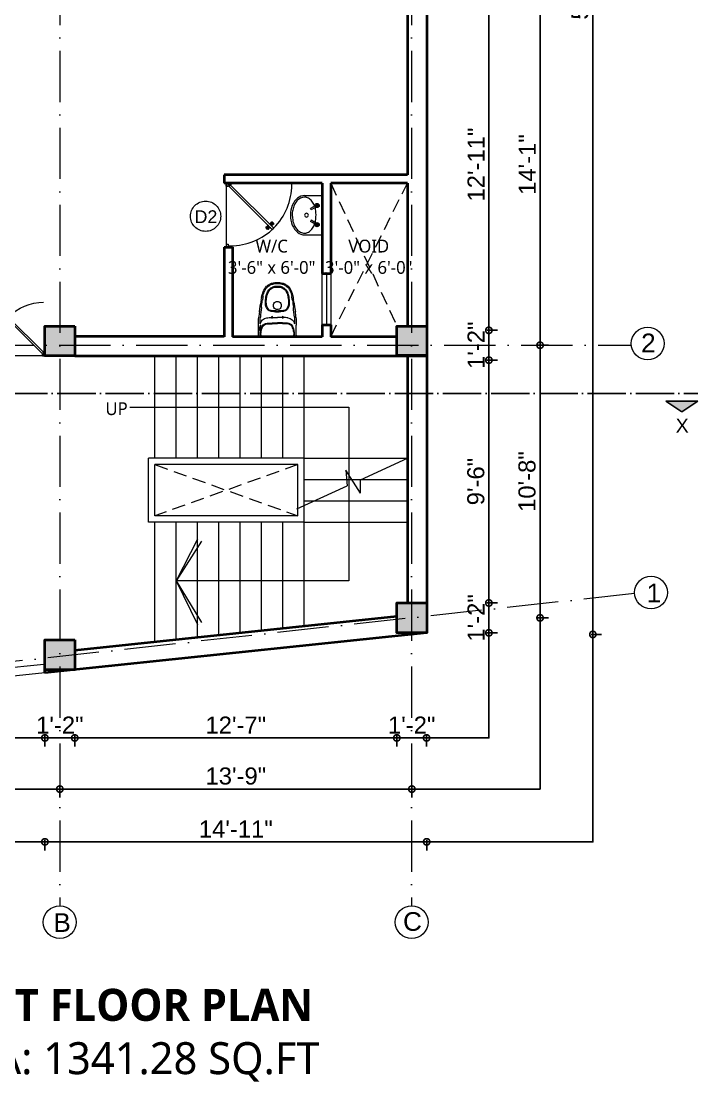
# Model space of a CAD drawing. Header units: inches. Extents: x -71 to 2682309, y -3332 to 801571.
# Drawn here: x 2656495.2 to 2656812.4, y 800504.6 to 801002 of the extents above; entities that cross this region are included whole.
import ezdxf

# ---------------------------------------------------------------- set-up
doc = ezdxf.new("R2010")
doc.units = ezdxf.units.IN
doc.header["$MEASUREMENT"] = 0
doc.header["$PDMODE"] = 99
for name, pattern in [('ACAD_ISO02W100', [15, 12, -3]), ('ACAD_ISO04W100', [30, 24, -3, 0, -3]), ('ACAD_ISO10W100', [18, 12, -3, 0, -3]), ('HIDDEN2', [0.1875, 0.125, -0.0625]), ('SOLID', [0])]:
    doc.linetypes.add(name, pattern=pattern)
for name, color, linetype in [('Column & Beam', 7, 'Continuous'), ('HACTH', 7, 'Continuous'), ('lettring', 7, 'Continuous'), ('text EA', 7, 'Continuous')]:
    doc.layers.add(name, color=color, linetype=linetype)
for name, color, linetype, lineweight in [('CONC. OUTLINE RA', 150, 'Continuous', 40), ('ele 4', 114, 'Continuous', 9), ('elev 2', 20, 'Continuous', 25), ('FIXTURES', 23, 'Continuous', 9), ('HATCH RA', 8, 'Continuous', 9), ('Overhang EA', 164, 'HIDDEN2', 5), ('PUERTAS', 7, 'Continuous', 13), ('stair EA', 132, 'Continuous', 5), ('STAIR PLAN AND ELEV RA', 124, 'Continuous', 20), ('Text', 7, 'Continuous', 20), ('TEXT RA', 254, 'Continuous', 20), ('TEXTURE EA', 8, 'ACAD_ISO10W100', 9), ('wall EA', 24, 'Continuous', 40), ('WALL RA', 42, 'Continuous', 50), ('Win EA', 114, 'Continuous', 5)]:
    doc.layers.add(name, color=color, linetype=linetype, lineweight=lineweight)
doc.styles.add('EAPL', font='arial.ttf', dxfattribs={"height": 8})
doc.styles.get("Standard").update_dxf_attribs({"font": 'arial.ttf'})
doc.dimstyles.new('EA Copy of 1-8', dxfattribs={"dimtxt": 8, "dimasz": 6, "dimexe": 4, "dimexo": 6, "dimgap": 2, "dimtad": 1, "dimdec": 0, "dimzin": 0, "dimdsep": 46, "dimlunit": 3, "dimtxsty": 'EAPL', "dimblk": 'DOTSMALL', "dimcen": -0.09, "dimdle": 6, "dimclrd": 256, "dimclre": 256, "dimclrt": 256, "dimadec": 0, "dimazin": 0, "dimtfac": 8, "dimtdec": 0, "dimtix": 1, "dimtmove": 0, "dimatfit": 3, "dimldrblk": 'OPEN30', "dimfxl": 1, "dimfxlon": 1, "dimtolj": 1, "dimtzin": 0, "dimlwd": -1, "dimlwe": -1, "dimarcsym": 0})

# ---------------------------------------------------------------- blocks, each defined once
blk = doc.blocks.new('COLUMN')
at = {"layer": 'HACTH', "lineweight": 30, "transparency": 33554541}
h = blk.add_hatch(color=256, dxfattribs=at)
h.dxf.hatch_style = 1
h.paths.add_polyline_path([(2659104.19, 784576.38), (2659090.19, 784576.38), (2659090.19, 784562.38), (2659104.19, 784562.38)])
at = {"layer": 'CONC. OUTLINE RA'}
blk.add_lwpolyline([(2659090.19, 784576.38), (2659104.19, 784576.38), (2659104.19, 784562.38), (2659090.19, 784562.38)], close=True, dxfattribs=at)
blk = doc.blocks.new('3ft')
at = {"layer": 'PUERTAS', "color": 6}
for p, q in [((1.01, 2.52), (25.23, 26.74)), ((26.05, 25.92), (1.77, 1.64)), ((26.05, 25.92), (25.23, 26.74)), ((0, 2.4), (0, 0)), ((0.72, 2.4), (0, 2.4)), ((1.6, 0), (0, 0)), ((0.72, 1.52), (0.72, 2.44)), ((0.8, 1.52), (0.72, 1.52)), ((0.8, 1.52), (0.8, 2.41)), ((0.8, 1.2), (0.8, 1.52)), ((1.6, 1.2), (0.8, 1.2)), ((1.57, 1.84), (0.94, 2.47)), ((1.63, 1.89), (0.97, 2.55)), ((1.63, 1.89), (1.57, 1.84)), ((1.77, 1.64), (1.57, 1.84)), ((1.6, 0), (1.6, 1.2)), ((34.4, 0), (34.4, 1.2)), ((34.4, 1.2), (35.2, 1.2)), ((34.4, 0), (36, 0)), ((35.2, 1.2), (35.2, 2.4)), ((35.2, 2.4), (36, 2.4)), ((36, 0), (36, 2.4))]:
    blk.add_line(p, q, dxfattribs=at)
at = {"layer": 'PUERTAS', "color": 8}
for p, q in [((22.57, 24.94), (21.65, 25.68)), ((22.63, 24.99), (21.69, 25.75)), ((22.74, 25.1), (21.84, 25.9)), ((22.13, 26.28), (21.98, 26.13)), ((22.88, 25.24), (22.01, 26.06)), ((22.13, 26.28), (22.27, 26.42)), ((22.29, 26.41), (22.27, 26.42)), ((23.16, 25.52), (22.34, 26.39)), ((23.3, 25.66), (22.5, 26.56)), ((23.41, 25.77), (22.65, 26.71)), ((22.69, 24.32), (23.02, 24.83)), ((23.46, 25.83), (22.72, 26.75)), ((22.95, 24.96), (22.84, 25.07)), ((22.98, 24.99), (22.86, 25.1)), ((23.03, 25.04), (22.91, 25.15)), ((22.91, 24.53), (23.1, 24.91)), ((23.11, 25.12), (22.99, 25.23)), ((23.13, 24.76), (23.18, 24.99)), ((23.28, 25.3), (23.17, 25.41)), ((23.36, 25.37), (23.25, 25.49)), ((23.31, 24.94), (23.28, 25.08)), ((23.41, 25.43), (23.3, 25.54)), ((23.46, 25.09), (23.32, 25.13)), ((23.44, 25.45), (23.33, 25.56)), ((23.64, 25.27), (23.41, 25.22)), ((23.87, 25.49), (23.49, 25.3)), ((24.08, 25.71), (23.57, 25.38)), ((24.25, 24), (24.39, 23.97)), ((24.4, 24.15), (24.43, 24.01)), ((24.58, 24.33), (24.52, 24.1)), ((24.6, 23.97), (24.72, 23.86)), ((24.8, 24.56), (24.61, 24.18)), ((25.02, 24.77), (24.68, 24.26)), ((24.68, 24.05), (24.79, 23.94)), ((24.73, 24.1), (24.85, 23.99)), ((24.76, 24.13), (24.87, 24.02)), ((24.97, 23.99), (25.87, 23.2)), ((25.08, 24.1), (26.02, 23.34)), ((25.14, 24.15), (26.06, 23.41)), ((23.63, 23.38), (24.14, 23.72)), ((23.84, 23.6), (24.22, 23.79)), ((24.07, 23.82), (24.3, 23.88)), ((24.25, 23.26), (24.99, 22.34)), ((24.27, 23.64), (24.38, 23.53)), ((24.3, 23.67), (24.41, 23.56)), ((24.3, 23.32), (25.06, 22.38)), ((24.35, 23.72), (24.46, 23.61)), ((24.41, 23.43), (25.2, 22.53)), ((24.43, 23.8), (24.54, 23.69)), ((24.55, 23.57), (25.37, 22.7)), ((24.83, 23.85), (25.7, 23.03)), ((25.58, 22.82), (25.43, 22.67)), ((25.58, 22.82), (25.73, 22.97)), ((25.72, 22.98), (25.73, 22.97)), ((0, 0), (36, 0))]:
    blk.add_line(p, q, dxfattribs=at)
at = {"layer": 'PUERTAS', "color": 1}
for p, q in [((21.67, 25.73), (22.17, 26.23)), ((22.49, 24.95), (21.67, 25.61)), ((21.7, 25.82), (22.14, 26.26)), ((21.73, 25.79), (21.7, 25.82)), ((22.58, 26.7), (22.14, 26.26)), ((22.67, 26.73), (22.17, 26.23)), ((22.61, 26.67), (22.58, 26.7)), ((22.6, 24.96), (23.02, 25.38)), ((22.61, 24.25), (22.92, 24.72)), ((22.62, 24.13), (22.61, 24.14)), ((22.7, 25.07), (22.71, 25.06)), ((23.45, 25.91), (22.79, 26.73)), ((22.82, 25.06), (23.08, 25.32)), ((22.94, 24.95), (22.83, 25.07)), ((22.92, 24.72), (22.92, 24.72)), ((22.93, 24.94), (23.19, 25.21)), ((22.93, 24.84), (22.93, 24.83)), ((23.44, 25.81), (23.02, 25.38)), ((23.34, 25.58), (23.08, 25.32)), ((23.46, 25.47), (23.19, 25.21)), ((23.33, 25.7), (23.34, 25.69)), ((23.45, 25.46), (23.33, 25.57)), ((23.57, 25.47), (23.57, 25.47)), ((24.15, 25.79), (23.68, 25.48)), ((23.68, 25.48), (23.68, 25.48)), ((24.25, 23.62), (24.51, 23.89)), ((24.27, 25.78), (24.26, 25.79)), ((24.78, 24.15), (24.51, 23.89)), ((24.89, 24.03), (24.63, 23.77)), ((25.11, 24.14), (24.69, 23.71)), ((24.77, 24.14), (24.88, 24.03)), ((24.79, 24.38), (24.78, 24.37)), ((24.78, 24.26), (24.78, 24.26)), ((25.1, 24.84), (24.79, 24.38)), ((25, 24.03), (25, 24.03)), ((25.09, 24.96), (25.1, 24.95)), ((25.22, 24.14), (26.03, 23.48)), ((23.44, 23.31), (23.45, 23.3)), ((23.56, 23.3), (24.03, 23.61)), ((24.03, 23.61), (24.03, 23.62)), ((24.14, 23.62), (24.14, 23.62)), ((24.26, 23.29), (24.69, 23.71)), ((24.26, 23.63), (24.37, 23.52)), ((24.26, 23.18), (24.92, 22.37)), ((24.37, 23.52), (24.63, 23.77)), ((24.37, 23.4), (24.37, 23.4)), ((25.04, 22.36), (25.54, 22.86)), ((25.1, 22.42), (25.13, 22.39)), ((25.13, 22.39), (25.57, 22.83)), ((26.04, 23.37), (25.54, 22.86)), ((26.01, 23.27), (25.57, 22.83)), ((25.98, 23.3), (26.01, 23.27))]:
    blk.add_line(p, q, dxfattribs=at)
at = {"layer": 'PUERTAS', "color": 2}
for p, q in [((21.99, 26.11), (21.98, 26.13)), ((25.42, 22.68), (25.43, 22.67))]:
    blk.add_line(p, q, dxfattribs=at)
at = {"layer": 'PUERTAS', "color": 6}
for radius in [0.155, 0.0752]:
    blk.add_circle((0.82, 2.56), radius, dxfattribs=at)
blk.add_arc((0.82, 2.56), 34.38, 359.72845, 90.03333, dxfattribs=at)
at = {"layer": 'PUERTAS', "color": 1}
for centre, start, end in [((22.54, 25.01), 231.07637, 315), ((22.67, 24.2), 135, 225), ((22.73, 26.68), 38.92363, 135), ((22.77, 25.12), 225, 315), ((22.99, 24.89), 135, 219.74275), ((22.87, 24.78), 315, 39.74275), ((23.28, 25.63), 315, 45), ((23.39, 25.86), 315, 38.92363), ((23.51, 25.41), 50.25725, 135), ((23.62, 25.53), 230.25725, 315), ((24.2, 25.73), 45, 135), ((24.84, 24.31), 135, 219.74275), ((24.72, 24.21), 315, 39.74275), ((24.94, 23.98), 45, 135), ((25.04, 24.89), 315, 45), ((25.17, 24.08), 51.07637, 135), ((23.51, 23.36), 225, 315), ((24.09, 23.56), 50.25725, 135), ((24.2, 23.68), 230.25725, 315), ((24.32, 23.23), 135, 218.92363), ((24.42, 23.46), 135, 225), ((24.98, 22.42), 218.92363, 315), ((25.98, 23.42), 315, 51.07637)]:
    blk.add_arc(centre, 0.08, start, end, dxfattribs=at)
blk = doc.blocks.new('*U327')
at = {"color": 3, "xscale": -1}
blk.add_blockref('3ft', (42, 0), dxfattribs=at)
blk = doc.blocks.new('inodor.')
at = {"layer": 'FIXTURES'}
for p, q in [((-0.246, 0.02), (-0.246, 0.15)), ((0.217, 0.091), (0.217, 0.15)), ((0.246, 0.02), (0.246, 0.15)), ((0, 0), (-0.226, 0)), ((0.226, 0), (0, 0))]:
    blk.add_line(p, q, dxfattribs=at)
for points in [[(0.01, 0.459, 0.007027), (0, 0.459, 0.007027), (-0.01, 0.459, 0.007027)], [(-0.012, 0.357, 0.008513), (0, 0.357, 0.008513), (0.012, 0.357)], [(-0.221, 0.069, -0.08544), (-0.2, 0.138, -0.239157), (-0.133, 0.177, -0.016156), (0, 0.181)], [(-0.211, 0.068, -0.085204), (-0.191, 0.133, -0.237532), (-0.133, 0.167, -0.016156), (0, 0.171, -0.016156)], [(-0.138, 0.247, -0.007095), (-0.077, 0.25, -0.016156)], [(-0.064, 0.25, -0.007449), (0, 0.251, -0.016156)], [(0.064, 0.25, 0.007449), (0, 0.251, 0.016156)], [(0.221, 0.069, 0.08544), (0.2, 0.138, 0.239157), (0.133, 0.177, 0.016156), (0, 0.181)], [(0.211, 0.068, 0.085204), (0.191, 0.133, 0.237532), (0.133, 0.167, 0.016156), (0, 0.171, 0.016156)], [(0.138, 0.247, 0.007095), (0.077, 0.25, 0.016156)], [(-0.195, 0, -0.302605), (-0.223, 0.022, -0.077585), (-0.221, 0.069, -0.004437)], [(0.195, 0, 0.302605), (0.223, 0.022, 0.077585), (0.221, 0.069, 0.004437)]]:
    blk.add_lwpolyline(points, format="xyb", dxfattribs=at)
for centre in [(-0.07, 0.254), (0.07, 0.254)]:
    blk.add_circle(centre, 0.008, dxfattribs=at)
for centre, radius, start, end in [((-0.007, 0.511), 0.198, 106.9492, 119.5991), ((-0.004, 0.457), 0.251, 89.1456, 104.1172), ((0, 0.458), 0.237, 90, 105), ((0.004, 0.457), 0.251, 75.8828, 90.8544), ((0, 0.458), 0.237, 75, 90), ((0.007, 0.511), 0.198, 60.4009, 73.0508), ((0.091, 0.479), 0.296, 158.6257, 166.25), ((0.301, 0.424), 0.499, 164.1077, 168.2428), ((0.029, 0.503), 0.229, 137.4537, 158.4784), ((-0.005, 0.52), 0.178, 148.1061, 166.7742), ((-0.03, 0.544), 0.145, 134.8393, 150.8587), ((0.086, 0.479), 0.238, 157.3047, 175.18), ((-0.027, 0.542), 0.161, 118.9305, 134.321), ((0.108, 0.475), 0.251, 159.2343, 169.2177), ((0.026, 0.506), 0.173, 147.1549, 158.0745), ((-0.027, 0.54), 0.149, 119.1557, 134.8578), ((-0.014, 0.524), 0.119, 146.0021, 160.5253), ((-0.02, 0.54), 0.116, 123.1197, 148.7212), ((-0.055, 0.559), 0.066, 136.368, 151.7299), ((0.01, 0.507), 0.149, 119.9381, 138.8719), ((0.011, 0.462), 0.236, 107.7611, 117.7846), ((-0.017, 0.55), 0.109, 99.4065, 127.458), ((-0.016, 0.534), 0.113, 98.8167, 115.769), ((-0.005, 0.486), 0.174, 88.22, 100), ((-0.02, 0.552), 0.106, 97.8783, 97.9998), ((-0.005, 0.486), 0.162, 88.22, 100), ((0.005, 0.486), 0.174, 80, 91.78), ((0.005, 0.486), 0.162, 80, 91.78), ((0.016, 0.534), 0.113, 64.231, 81.1833), ((0.02, 0.552), 0.106, 82.0002, 82.1217), ((0.017, 0.55), 0.109, 52.542, 80.5935), ((-0.011, 0.462), 0.236, 62.2154, 72.2389), ((-0.01, 0.507), 0.149, 41.1281, 60.0619), ((0.02, 0.54), 0.116, 31.2788, 56.8803), ((0.027, 0.54), 0.149, 45.1422, 60.8443), ((0.055, 0.559), 0.066, 28.2701, 43.632), ((0.027, 0.542), 0.161, 45.679, 61.0695), ((0.014, 0.524), 0.119, 19.4747, 33.9979), ((-0.026, 0.506), 0.173, 21.9255, 32.8451), ((-0.108, 0.475), 0.251, 10.7823, 20.7657), ((0.03, 0.544), 0.145, 29.1413, 45.1607), ((-0.086, 0.479), 0.238, 4.82, 22.6953), ((-0.029, 0.503), 0.229, 21.5216, 42.5463), ((0.005, 0.52), 0.178, 13.2258, 31.8939), ((-0.301, 0.424), 0.499, 11.7572, 15.8923), ((-0.091, 0.479), 0.296, 13.75, 21.3743), ((1.496, 0.168), 1.735, 171.008, 172.3695), ((-1.498, 0.663), 1.3, 350.1022, 351.7743), ((3.339, -0.178), 3.61, 168.9635, 169.5489), ((2.637, 0.052), 2.865, 171.4975, 173.3757), ((1.947, 0.029), 2.206, 166.3461, 167.3219), ((-2.021, 0.833), 1.86, 348.9001, 350.4937), ((0.2, 0.449), 0.355, 172.0026, 184.6747), ((-0.046, 0.426), 0.108, 182.8172, 207.2481), ((0.284, 0.459), 0.429, 178.4057, 186.1948), ((0.246, 0.45), 0.391, 169.4921, 176.9961), ((-0.009, 0.419), 0.04, 91.6103, 178.1961), ((0.337, 0.408), 0.386, 178.1961, 182.1137), ((0.009, 0.419), 0.04, 1.8039, 88.3897), ((-0.336, 0.408), 0.386, 357.8863, 1.8039), ((-0.246, 0.45), 0.391, 3.0039, 10.5079), ((-0.284, 0.459), 0.429, 353.8052, 1.5943), ((0.046, 0.426), 0.108, 332.7519, 357.1828), ((-0.2, 0.449), 0.355, 355.3253, 7.9974), ((2.021, 0.833), 1.86, 189.5063, 191.0999), ((-1.947, 0.029), 2.206, 12.6781, 13.6539), ((-2.637, 0.052), 2.865, 6.6243, 8.5025), ((-3.339, -0.178), 3.61, 10.4511, 11.0365), ((1.498, 0.663), 1.3, 188.2257, 189.8978), ((-1.496, 0.168), 1.735, 7.6305, 8.992), ((-7.55, 1.158), 7.363, 352.9507, 353.4856), ((0.391, 0.234), 0.632, 169.3347, 171.9289), ((24.57, -3.245), 25.06, 171.6395, 171.7493), ((-7.426, 1.075), 7.251, 353.5127, 354.518), ((-0.047, 0.425), 0.0958, 187.5458, 223.004), ((-0.066, 0.412), 0.0836, 205.157, 254.3481), ((-0.075, 0.399), 0.0581, 222.7765, 264.1084), ((0.002, 0.741), 0.42, 257.4455, 269.6791), ((-0.057, 0.416), 0.0779, 252.5026, 268.582), ((0.022, 1.439), 1.104, 265.8134, 268.88), ((-0.011, 0.395), 0.038, 182.1137, 268.049), ((-0.022, 1.439), 1.104, 271.12, 274.1866), ((-0.002, 0.741), 0.42, 270.3209, 282.5545), ((0.011, 0.395), 0.038, 271.951, 357.8863), ((0.057, 0.416), 0.0779, 271.418, 287.4974), ((0.075, 0.399), 0.0581, 275.8916, 317.2235), ((0.066, 0.412), 0.0836, 285.6519, 334.843), ((0.047, 0.425), 0.0958, 316.996, 352.4542), ((7.426, 1.075), 7.251, 185.482, 186.4873), ((-24.57, -3.245), 25.06, 8.2507, 8.3605), ((-0.391, 0.234), 0.632, 8.0711, 10.6653), ((7.55, 1.158), 7.363, 186.5144, 187.0493), ((1.934, 0.136), 2.18, 176.8909, 179.6319), ((1.934, 0.136), 2.159, 176.8261, 179.1118), ((-0.127, 0.147), 0.1, 95.9125, 167.1561), ((0.127, 0.147), 0.1, 12.8439, 84.0875), ((0.22, 0.149), 0.00279, 14.8512, 154.6989), ((-1.934, 0.136), 2.159, 0.8882, 3.1739), ((0.023, 0.097), 0.206, 358.3543, 14.8512), ((-1.934, 0.136), 2.18, 0.3681, 3.1091), ((-0.226, 0.02), 0.02, 180, 270), ((-0.069, 0.04), 0.145, 168.9194, 188.7927), ((-0.191, 0.021), 0.021, 188.7927, 269.9923), ((0.191, 0.021), 0.021, 270, 351.1997), ((0.069, 0.04), 0.145, 351.1997, 11.0729), ((0.222, 0.077), 0.0046, 254.9137, 339.9265), ((0.181, 0.092), 0.0481, 339.9265, 358.2641), ((0.226, 0.02), 0.02, 270, 0)]:
    blk.add_arc(centre, radius, start, end, dxfattribs=at)
blk = doc.blocks.new('sds')
at = {"layer": 'FIXTURES'}
for p, q in [((-2218.56, -25975.94), (-2230.13, -25975.94)), ((-2230.13, -26001.99), (-2230.13, -25975.94)), ((-2227.24, -25982.55), (-2227.51, -25982.55)), ((-2227.23, -25982.8), (-2227.51, -25982.8)), ((-2226.88, -25982.19), (-2226.88, -25981.92)), ((-2226.88, -25983.15), (-2226.88, -25983.42)), ((-2226.63, -25982.19), (-2226.63, -25981.92)), ((-2226.63, -25983.15), (-2226.63, -25983.42)), ((-2226.28, -25982.55), (-2226.01, -25982.55)), ((-2226.27, -25982.8), (-2226.01, -25982.8)), ((-2225.93, -25983.77), (-2222.84, -25985.59)), ((-2225.4, -25982.92), (-2222.33, -25984.73)), ((-2222.84, -25985.59), (-2222.33, -25984.73)), ((-2210.38, -25987.33), (-2210.61, -25985.7)), ((-2226.05, -25989.04), (-2225.98, -25990.85)), ((-2225.93, -25994.26), (-2222.84, -25992.44)), ((-2225.4, -25995.11), (-2222.33, -25993.3)), ((-2222.84, -25992.44), (-2222.33, -25993.3)), ((-2210.31, -25988.99), (-2210.38, -25987.33)), ((-2227.24, -25995.23), (-2227.51, -25995.23)), ((-2227.23, -25995.48), (-2227.51, -25995.48)), ((-2226.88, -25994.88), (-2226.88, -25994.61)), ((-2226.88, -25995.84), (-2226.88, -25996.11)), ((-2226.63, -25994.88), (-2226.63, -25994.61)), ((-2226.63, -25995.84), (-2226.63, -25996.11)), ((-2226.28, -25995.23), (-2226.01, -25995.23)), ((-2226.27, -25995.48), (-2226.01, -25995.48)), ((-2218.56, -26001.99), (-2230.13, -26001.99))]:
    blk.add_line(p, q, dxfattribs=at)
for centre, radius in [((-2226.76, -25982.67), 1.38), ((-2227.76, -25982.67), 0.28), ((-2226.76, -25982.67), 0.5), ((-2226.76, -25981.67), 0.28), ((-2226.76, -25983.67), 0.28), ((-2225.76, -25982.67), 0.28), ((-2226.76, -25995.36), 1.38), ((-2227.76, -25995.36), 0.28), ((-2226.76, -25995.36), 0.5), ((-2226.76, -25994.36), 0.28), ((-2226.76, -25996.36), 0.28), ((-2225.76, -25995.36), 0.28)]:
    blk.add_circle(centre, radius, dxfattribs=at)
for centre, start, end in [((-2226.76, -25982.67), 106.4413, 164.0789), ((-2226.76, -25982.67), 195.2407, 254.2093), ((-2226.76, -25982.67), 16.12, 74.0884), ((-2226.76, -25982.67), 286.23422, 343.90469), ((-2226.76, -25995.36), 106.4413, 164.0789), ((-2226.76, -25995.36), 195.2407, 254.2093), ((-2226.76, -25995.36), 16.12, 74.0884), ((-2226.76, -25995.36), 286.23422, 343.90469)]:
    blk.add_arc(centre, 1, start, end, dxfattribs=at)
for centre, major_axis, ratio, start_param, end_param in [((-2214.97, -25986.38), (7.53, 7.53), 1, 1.678651, 1.83291), ((-2216.61, -25985.07), (6.04, 6.04), 1, 1.504232, 1.678661), ((-2216.98, -25984.64), (5.64, 5.64), 1, 1.316574, 1.504228), ((-2218.35, -25982.32), (3.74, 3.74), 1, 1.07685, 1.316569), ((-2218.61, -25981.43), (3.08, 3.08), 1, 0.7743, 1.076864), ((-2218.53, -25988.96), (0, 13.02), 0.724155, 3.137771, 6.287008), ((-2218.63, -25983.26), (4.37, -4.37), 1, 2.10183, 2.345085), ((-2218.79, -25983.88), (4.83, -4.83), 1, 1.883698, 2.101826), ((-2218.81, -25983.92), (4.86, -4.86), 1, 1.666395, 1.883698), ((-2220.42, -25985.87), (6.65, 6.65), 1, -0.057615, 0.095594), ((-2221.54, -25986.86), (7.7, 7.7), 1, -0.198771, -0.057619), ((-2204.11, -25989), (15.52, 15.52), 1, 2.187096, 2.357684), ((-2212.86, -25987.51), (9.24, 9.24), 1, 2.087856, 2.187093), ((-2214.31, -25987.09), (8.17, 8.17), 1, 1.947834, 2.000745), ((-2212.07, -25988.06), (9.9, -9.9), 1, 3.403712, 3.518621), ((-2220.56, -25986.21), (6.87, 6.87), 1, -0.358811, -0.198757), ((-2224.57, -25988.03), (9.99, 9.99), 1, -0.489263, -0.358825), ((-2228.69, -25989.29), (13.03, -13.03), 1, 0.981453, 1.081552), ((-2204.11, -25989.03), (15.52, -15.52), 1, 4.010318, 4.096091), ((-2212.86, -25990.52), (9.24, -9.24), 1, 4.096092, 4.195322), ((-2219.77, -25989.01), (0.884, 0.884), 1, 0.785401, 2.356222), ((-2219.77, -25989.01), (0.884, 0.884), 1, 2.356182, 3.927004), ((-2219.77, -25989.01), (0.884, -0.884), 1, 0.78537, 2.356192), ((-2219.77, -25989.01), (0.884, -0.884), 1, 5.49779, 7.068611), ((-2228.69, -25988.74), (13.03, 13.03), 1, -1.081552, -0.983033), ((-2226.09, -25989.26), (11.16, -11.16), 1, 0.587777, 0.802642), ((-2214.31, -25990.94), (8.17, -8.17), 1, 4.282431, 4.335351), ((-2212.07, -25989.97), (9.9, -9.9), 1, 4.335361, 4.45027), ((-2214.97, -25991.65), (7.53, 7.53), 1, 2.879479, 3.033738), ((-2216.61, -25992.96), (6.04, -6.04), 1, 4.604524, 4.778953), ((-2216.98, -25993.39), (5.64, 5.64), 1, 3.208161, 3.395815), ((-2218.35, -25995.71), (3.74, 3.74), 1, 3.395821, 3.63554), ((-2218.61, -25996.6), (3.08, 3.08), 1, 3.635527, 3.93809), ((-2218.63, -25994.77), (4.37, -4.37), 1, 5.508897, 5.752153), ((-2218.79, -25994.15), (4.83, 4.83), 1, 4.181359, 4.399487), ((-2218.81, -25994.11), (4.86, -4.86), 1, 5.970284, 6.187586), ((-2220.42, -25992.16), (6.65, -6.65), 1, 6.187591, 6.3408), ((-2221.54, -25991.17), (7.7, 7.7), 1, -1.513178, -1.372025), ((-2220.56, -25991.82), (6.87, -6.87), 1, 0.198757, 0.358811), ((-2224.57, -25989.99), (9.99, -9.99), 1, 0.358825, 0.489263)]:
    blk.add_ellipse(centre, major_axis=major_axis, ratio=ratio, start_param=start_param, end_param=end_param, dxfattribs=at)
blk = doc.blocks.new('_DotSmall')
at = {"color": 0, "linetype": 'ByBlock', "const_width": 0.5}
blk.add_lwpolyline([(-0.0625, 0, 1), (0.0625, 0, 1)], format="xyb", close=True, dxfattribs=at)
blk = doc.blocks.new('*D516')
at = {"layer": 'Defpoints', "color": 0, "transparency": 16777216}
for p in [(2656685.31, 801012.51), (2656685.31, 800857.02), (2656714.43, 800857.02)]:
    blk.add_point(p, dxfattribs=at)
at = {"layer": 'lettring', "transparency": 16777216}
for p, q in [((2656714.43, 801018.51), (2656714.43, 800851.02)), ((2656713.43, 801012.51), (2656718.43, 801012.51)), ((2656713.43, 800857.02), (2656718.43, 800857.02))]:
    blk.add_line(p, q, dxfattribs=at)
at = {"layer": 'lettring', "transparency": 16777216, "xscale": 6, "yscale": 6, "zscale": 6}
for p, rotation in [((2656714.43, 801012.51), 90), ((2656714.43, 800857.02), 270)]:
    blk.add_blockref('_DotSmall', p, dxfattribs=dict(at, rotation=rotation))
at = {"layer": 'lettring', "transparency": 16777216, "insert": (2656708.41, 800934.76), "char_height": 8, "attachment_point": 5, "rotation": 90, "style": 'EAPL'}
blk.add_mtext('\\A1;12\'-11"', dxfattribs=at)
blk = doc.blocks.new('_Open30')
at = {"color": 0, "linetype": 'ByBlock', "lineweight": -2}
for p, q in [((-1, 0.268), (0, 0)), ((0, 0), (-1, -0.268)), ((0, 0), (-1, 0))]:
    blk.add_line(p, q, dxfattribs=at)
blk = doc.blocks.new('*D517')
at = {"layer": 'Defpoints', "color": 0, "transparency": 16777216}
for p in [(2656685.31, 800857.02), (2656685.31, 800843.02), (2656714.43, 800843.02)]:
    blk.add_point(p, dxfattribs=at)
at = {"layer": 'lettring', "transparency": 16777216}
for p, q in [((2656714.43, 800857.02), (2656714.43, 800863.02)), ((2656713.43, 800857.02), (2656718.43, 800857.02)), ((2656714.43, 800857.02), (2656714.43, 800843.02)), ((2656713.43, 800843.02), (2656718.43, 800843.02)), ((2656714.43, 800843.02), (2656714.43, 800837.02))]:
    blk.add_line(p, q, dxfattribs=at)
at = {"layer": 'lettring', "transparency": 16777216, "xscale": 6, "yscale": 6, "zscale": 6}
for p, rotation in [((2656714.43, 800857.02), 270), ((2656714.43, 800843.02), 90)]:
    blk.add_blockref('_DotSmall', p, dxfattribs=dict(at, rotation=rotation))
at = {"layer": 'lettring', "transparency": 16777216, "insert": (2656708.41, 800850.02), "char_height": 8, "attachment_point": 5, "rotation": 90, "style": 'EAPL'}
blk.add_mtext('\\A1;1\'-2"', dxfattribs=at)
blk = doc.blocks.new('*D518')
at = {"layer": 'Defpoints', "color": 0, "transparency": 16777216}
for p in [(2656685.31, 800843.02), (2656685.21, 800729.14), (2656714.43, 800729.14)]:
    blk.add_point(p, dxfattribs=at)
at = {"layer": 'lettring', "transparency": 16777216}
for p, q in [((2656714.43, 800849.02), (2656714.43, 800723.14)), ((2656713.43, 800843.02), (2656718.43, 800843.02)), ((2656713.43, 800729.14), (2656718.43, 800729.14))]:
    blk.add_line(p, q, dxfattribs=at)
at = {"layer": 'lettring', "transparency": 16777216, "xscale": 6, "yscale": 6, "zscale": 6}
for p, rotation in [((2656714.43, 800843.02), 90), ((2656714.43, 800729.14), 270)]:
    blk.add_blockref('_DotSmall', p, dxfattribs=dict(at, rotation=rotation))
at = {"layer": 'lettring', "transparency": 16777216, "insert": (2656708.34, 800786.08), "char_height": 8, "attachment_point": 5, "rotation": 90, "style": 'EAPL'}
blk.add_mtext('\\A1;9\'-6"', dxfattribs=at)
blk = doc.blocks.new('*D519')
at = {"layer": 'Defpoints', "color": 0, "transparency": 16777216}
for p in [(2656685.21, 800729.14), (2656685.21, 800715.14), (2656714.43, 800715.14)]:
    blk.add_point(p, dxfattribs=at)
at = {"layer": 'lettring', "transparency": 16777216}
for p, q in [((2656714.43, 800729.14), (2656714.43, 800735.14)), ((2656713.43, 800729.14), (2656718.43, 800729.14)), ((2656714.43, 800729.14), (2656714.43, 800715.14)), ((2656713.43, 800715.14), (2656718.43, 800715.14)), ((2656714.43, 800715.14), (2656714.43, 800709.14))]:
    blk.add_line(p, q, dxfattribs=at)
at = {"layer": 'lettring', "transparency": 16777216, "xscale": 6, "yscale": 6, "zscale": 6}
for p, rotation in [((2656714.43, 800729.14), 270), ((2656714.43, 800715.14), 90)]:
    blk.add_blockref('_DotSmall', p, dxfattribs=dict(at, rotation=rotation))
at = {"layer": 'lettring', "transparency": 16777216, "insert": (2656708.41, 800722.14), "char_height": 8, "attachment_point": 5, "rotation": 90, "style": 'EAPL'}
blk.add_mtext('\\A1;1\'-2"', dxfattribs=at)
blk = doc.blocks.new('*D526')
at = {"layer": 'Defpoints', "color": 0, "transparency": 16777216}
for p in [(2656678.31, 801019.51), (2656678.31, 800850.02), (2656738.43, 800850.02)]:
    blk.add_point(p, dxfattribs=at)
at = {"layer": 'lettring', "transparency": 16777216}
for p, q in [((2656738.43, 801025.51), (2656738.43, 800844.02)), ((2656737.43, 801019.51), (2656742.43, 801019.51)), ((2656737.43, 800850.02), (2656742.43, 800850.02))]:
    blk.add_line(p, q, dxfattribs=at)
at = {"layer": 'lettring', "transparency": 16777216, "xscale": 6, "yscale": 6, "zscale": 6}
for p, rotation in [((2656738.43, 801019.51), 90), ((2656738.43, 800850.02), 270)]:
    blk.add_blockref('_DotSmall', p, dxfattribs=dict(at, rotation=rotation))
at = {"layer": 'lettring', "transparency": 16777216, "insert": (2656732.41, 800934.76), "char_height": 8, "attachment_point": 5, "rotation": 90, "style": 'EAPL'}
blk.add_mtext('\\A1;14\'-1"', dxfattribs=at)
blk = doc.blocks.new('*D527')
at = {"layer": 'Defpoints', "color": 0, "transparency": 16777216}
for p in [(2656678.31, 800850.02), (2656678.31, 800722.15), (2656738.43, 800722.15)]:
    blk.add_point(p, dxfattribs=at)
at = {"layer": 'lettring', "transparency": 16777216}
for p, q in [((2656738.43, 800856.02), (2656738.43, 800716.15)), ((2656737.43, 800850.02), (2656742.43, 800850.02)), ((2656737.43, 800722.15), (2656742.43, 800722.15))]:
    blk.add_line(p, q, dxfattribs=at)
at = {"layer": 'lettring', "transparency": 16777216, "xscale": 6, "yscale": 6, "zscale": 6}
for p, rotation in [((2656738.43, 800850.02), 90), ((2656738.43, 800722.15), 270)]:
    blk.add_blockref('_DotSmall', p, dxfattribs=dict(at, rotation=rotation))
at = {"layer": 'lettring', "transparency": 16777216, "insert": (2656732.34, 800786.08), "char_height": 8, "attachment_point": 5, "rotation": 90, "style": 'EAPL'}
blk.add_mtext('\\A1;10\'-8"', dxfattribs=at)
blk = doc.blocks.new('*D513')
at = {"layer": 'Defpoints', "color": 0, "transparency": 16777216}
for p in [(2656685.31, 801319.52), (2656685.21, 800714.4), (2656763.17, 800714.38)]:
    blk.add_point(p, dxfattribs=at)
at = {"layer": 'lettring', "transparency": 16777216}
for p, q in [((2656763.26, 801325.5), (2656763.17, 800708.38)), ((2656762.26, 801319.51), (2656767.26, 801319.5)), ((2656762.17, 800714.38), (2656767.17, 800714.38))]:
    blk.add_line(p, q, dxfattribs=at)
at = {"layer": 'lettring', "transparency": 16777216, "xscale": 6, "yscale": 6, "zscale": 6}
for p, rotation in [((2656763.26, 801319.5), 89.99098340801343), ((2656763.17, 800714.38), 269.9909834080134)]:
    blk.add_blockref('_DotSmall', p, dxfattribs=dict(at, rotation=rotation))
at = {"layer": 'lettring', "transparency": 16777216, "insert": (2656757.13, 801016.95), "char_height": 8, "attachment_point": 5, "rotation": 89.991, "style": 'EAPL'}
blk.add_mtext('\\A1;50\'-6"', dxfattribs=at)
blk = doc.blocks.new('*D532')
at = {"layer": 'Defpoints', "color": 0, "transparency": 16777216}
for p in [(2656458.27, 800845.02), (2656506.27, 800845.02), (2656506.27, 800665.85)]:
    blk.add_point(p, dxfattribs=at)
at = {"layer": 'lettring', "transparency": 16777216}
for p, q in [((2656452.27, 800665.85), (2656512.27, 800665.85)), ((2656458.27, 800666.85), (2656458.27, 800661.85)), ((2656506.27, 800666.85), (2656506.27, 800661.85))]:
    blk.add_line(p, q, dxfattribs=at)
at = {"layer": 'lettring', "transparency": 16777216, "xscale": 6, "yscale": 6, "zscale": 6}
for p, rotation in [((2656458.27, 800665.85), 180.0000000064096), ((2656506.27, 800665.85), 6.409555571835086e-09)]:
    blk.add_blockref('_DotSmall', p, dxfattribs=dict(at, rotation=rotation))
at = {"layer": 'lettring', "transparency": 16777216, "insert": (2656482.27, 800671.85), "char_height": 8, "attachment_point": 5, "rotation": 0, "style": 'EAPL'}
blk.add_mtext("\\A1;4'", dxfattribs=at)
blk = doc.blocks.new('*D533')
at = {"layer": 'Defpoints', "color": 0, "transparency": 16777216}
for p in [(2656506.27, 800845.02), (2656520.27, 800697.85), (2656520.27, 800665.85)]:
    blk.add_point(p, dxfattribs=at)
at = {"layer": 'lettring', "transparency": 16777216}
for p, q in [((2656506.27, 800665.85), (2656500.27, 800665.85)), ((2656506.27, 800666.85), (2656506.27, 800661.85)), ((2656506.27, 800665.85), (2656520.27, 800665.85)), ((2656520.27, 800666.85), (2656520.27, 800661.85)), ((2656520.27, 800665.85), (2656526.27, 800665.85))]:
    blk.add_line(p, q, dxfattribs=at)
at = {"layer": 'lettring', "transparency": 16777216, "xscale": 6, "yscale": 6, "zscale": 6}
for p, rotation in [((2656506.27, 800665.85), 6.409592856471135e-09), ((2656520.27, 800665.85), 180.0000000064096)]:
    blk.add_blockref('_DotSmall', p, dxfattribs=dict(at, rotation=rotation))
at = {"layer": 'lettring', "transparency": 16777216, "insert": (2656513.27, 800671.87), "char_height": 8, "attachment_point": 5, "rotation": 0, "style": 'EAPL'}
blk.add_mtext('\\A1;1\'-2"', dxfattribs=at)
blk = doc.blocks.new('*D534')
at = {"layer": 'Defpoints', "color": 0, "transparency": 16777216}
for p in [(2656671.27, 800715.15), (2656520.27, 800697.85), (2656671.27, 800665.85)]:
    blk.add_point(p, dxfattribs=at)
at = {"layer": 'lettring', "transparency": 16777216}
for p, q in [((2656514.27, 800665.85), (2656677.27, 800665.85)), ((2656520.27, 800666.85), (2656520.27, 800661.85)), ((2656671.27, 800666.85), (2656671.27, 800661.85))]:
    blk.add_line(p, q, dxfattribs=at)
at = {"layer": 'lettring', "transparency": 16777216, "xscale": 6, "yscale": 6, "zscale": 6}
for p, rotation in [((2656520.27, 800665.85), 180.0000000064096), ((2656671.27, 800665.85), 6.409555571835086e-09)]:
    blk.add_blockref('_DotSmall', p, dxfattribs=dict(at, rotation=rotation))
at = {"layer": 'lettring', "transparency": 16777216, "insert": (2656595.77, 800671.87), "char_height": 8, "attachment_point": 5, "rotation": 0, "style": 'EAPL'}
blk.add_mtext('\\A1;12\'-7"', dxfattribs=at)
blk = doc.blocks.new('*D535')
at = {"layer": 'Defpoints', "color": 0, "transparency": 16777216}
for p in [(2656671.27, 800715.15), (2656685.21, 800715.14), (2656685.21, 800665.85)]:
    blk.add_point(p, dxfattribs=at)
at = {"layer": 'lettring', "transparency": 16777216}
for p, q in [((2656671.27, 800665.85), (2656665.27, 800665.85)), ((2656671.27, 800666.85), (2656671.27, 800661.85)), ((2656671.27, 800665.85), (2656685.21, 800665.85)), ((2656685.21, 800666.85), (2656685.21, 800661.85)), ((2656685.21, 800665.85), (2656691.21, 800665.85))]:
    blk.add_line(p, q, dxfattribs=at)
at = {"layer": 'lettring', "transparency": 16777216, "xscale": 6, "yscale": 6, "zscale": 6}
for p, rotation in [((2656671.27, 800665.85), 6.409592856471135e-09), ((2656685.21, 800665.85), 180.0000000064096)]:
    blk.add_blockref('_DotSmall', p, dxfattribs=dict(at, rotation=rotation))
at = {"layer": 'lettring', "transparency": 16777216, "insert": (2656678.24, 800671.87), "char_height": 8, "attachment_point": 5, "rotation": 0, "style": 'EAPL'}
blk.add_mtext('\\A1;1\'-2"', dxfattribs=at)
blk = doc.blocks.new('*D536')
at = {"layer": 'Defpoints', "color": 0, "transparency": 16777216}
for p in [(2656678.31, 800722.15), (2656513.27, 800704.85), (2656678.31, 800641.85)]:
    blk.add_point(p, dxfattribs=at)
at = {"layer": 'lettring', "transparency": 16777216}
for p, q in [((2656507.27, 800641.85), (2656684.31, 800641.85)), ((2656513.27, 800642.85), (2656513.27, 800637.85)), ((2656678.31, 800642.85), (2656678.31, 800637.85))]:
    blk.add_line(p, q, dxfattribs=at)
at = {"layer": 'lettring', "transparency": 16777216, "xscale": 6, "yscale": 6, "zscale": 6, "rotation": 180}
blk.add_blockref('_DotSmall', (2656513.27, 800641.85), dxfattribs=at)
at = {"layer": 'lettring', "transparency": 16777216, "xscale": 6, "yscale": 6, "zscale": 6}
blk.add_blockref('_DotSmall', (2656678.31, 800641.85), dxfattribs=at)
at = {"layer": 'lettring', "transparency": 16777216, "insert": (2656595.79, 800647.94), "char_height": 8, "attachment_point": 5, "style": 'EAPL'}
blk.add_mtext('\\A1;13\'-9"', dxfattribs=at)
blk = doc.blocks.new('*D537')
at = {"layer": 'Defpoints', "color": 0, "transparency": 16777216}
for p in [(2656685.27, 800715.15), (2656506.27, 800696.38), (2656685.27, 800617.11)]:
    blk.add_point(p, dxfattribs=at)
at = {"layer": 'lettring', "transparency": 16777216}
for p, q in [((2656500.27, 800617.11), (2656691.27, 800617.11)), ((2656506.27, 800618.11), (2656506.27, 800613.11)), ((2656685.27, 800618.11), (2656685.27, 800613.11))]:
    blk.add_line(p, q, dxfattribs=at)
at = {"layer": 'lettring', "transparency": 16777216, "xscale": 6, "yscale": 6, "zscale": 6, "rotation": 180}
blk.add_blockref('_DotSmall', (2656506.27, 800617.11), dxfattribs=at)
at = {"layer": 'lettring', "transparency": 16777216, "xscale": 6, "yscale": 6, "zscale": 6}
blk.add_blockref('_DotSmall', (2656685.27, 800617.11), dxfattribs=at)
at = {"layer": 'lettring', "transparency": 16777216, "insert": (2656595.77, 800623.13), "char_height": 8, "attachment_point": 5, "style": 'EAPL'}
blk.add_mtext('\\A1;14\'-11"', dxfattribs=at)

msp = doc.modelspace()

# ---------------------------------------------------------------- hatches: boundary and pattern name
at = {"layer": 'Column & Beam'}
h = msp.add_hatch(color=256, dxfattribs=at)
h.dxf.hatch_style = 1
h.paths.add_polyline_path([(2656812.37, 800823.86), (2656797.43, 800823.86), (2656804.9, 800818.81)])

# ---------------------------------------------------------------- linework, layer by layer
at = {"linetype": 'ACAD_ISO02W100'}
msp.add_line((2656685.27, 800845.02), (2656671.27, 800845.02), dxfattribs=at)
at = {"layer": 'Defpoints'}
for points in [[(2656278.46, 801439.45), (2656763.17, 801439.45), (2656763.17, 800617.11), (2656278.46, 800617.11)], [(2656303.2, 801414.7), (2656738.43, 801414.7), (2656738.43, 800641.85), (2656303.2, 800641.85)], [(2656327.2, 801390.7), (2656714.43, 801390.7), (2656714.43, 800665.85), (2656327.2, 800665.85)]]:
    msp.add_lwpolyline(points, close=True, dxfattribs=at)
at = {"layer": 'ele 4', "linetype": 'SOLID'}
for p, q in [((2656636.27, 800859.63), (2656636.27, 800883.63)), ((2656638.27, 800883.63), (2656638.27, 800859.63)), ((2656640.27, 800883.63), (2656640.27, 800859.63))]:
    msp.add_line(p, q, dxfattribs=at)
at = {"layer": 'elev 2', "linetype": 'ACAD_ISO04W100', "ltscale": 0.75}
msp.add_line((2656240.89, 800827.45), (2656812.36, 800827.45), dxfattribs=at)
at = {"layer": 'elev 2'}
for p, q in [((2656797.43, 800823.86), (2656812.37, 800823.86)), ((2656804.9, 800818.81), (2656797.43, 800823.86)), ((2656804.9, 800818.81), (2656812.37, 800823.86))]:
    msp.add_line(p, q, dxfattribs=at)
at = {"layer": 'HATCH RA'}
msp.add_line((2656685.3, 800872.02), (2656685.27, 800872.02), dxfattribs=at)
at = {"layer": 'Overhang EA', "ltscale": 50}
for p, q in [((2656640.27, 800854.02), (2656676.27, 800926.02)), ((2656640.27, 800926.02), (2656671.27, 800859.02)), ((2656624.84, 800794.02), (2656557.84, 800770.02)), ((2656557.84, 800794.02), (2656624.84, 800770.02))]:
    msp.add_line(p, q, dxfattribs=at)
at = {"layer": 'stair EA'}
for p, q in [((2656557.84, 800797.02), (2656557.84, 800845.02)), ((2656567.84, 800797.02), (2656567.84, 800845.02)), ((2656577.84, 800797.02), (2656577.84, 800845.02)), ((2656587.84, 800797.02), (2656587.84, 800845.02)), ((2656597.84, 800797.02), (2656597.84, 800845.02)), ((2656607.84, 800797.02), (2656607.84, 800845.02)), ((2656617.84, 800797.02), (2656617.84, 800845.02)), ((2656627.84, 800774.84), (2656627.84, 800845.02)), ((2656627.84, 800797.02), (2656554.84, 800797.02)), ((2656554.84, 800767.02), (2656554.84, 800797.02)), ((2656627.84, 800797.02), (2656676.27, 800797.02)), ((2656654.18, 800786.9), (2656676.27, 800797.02)), ((2656624.84, 800794.02), (2656557.84, 800794.02)), ((2656557.84, 800770.02), (2656557.84, 800794.02)), ((2656624.84, 800770.02), (2656624.84, 800794.02)), ((2656654.26, 800780.61), (2656647.29, 800791.4)), ((2656647.29, 800791.4), (2656648, 800784.07)), ((2656627.84, 800787.02), (2656654.44, 800787.02)), ((2656654.26, 800780.61), (2656654.18, 800786.9)), ((2656654.44, 800787.02), (2656676.27, 800787.02)), ((2656624.47, 800773.29), (2656648, 800784.07)), ((2656627.84, 800777.02), (2656632.6, 800777.02)), ((2656632.6, 800777.02), (2656676.27, 800777.02)), ((2656627.84, 800718.18), (2656627.84, 800774.84)), ((2656627.84, 800767.02), (2656554.84, 800767.02)), ((2656624.84, 800770.02), (2656557.84, 800770.02)), ((2656557.84, 800710.84), (2656557.84, 800767.02)), ((2656567.84, 800711.89), (2656567.84, 800767.02)), ((2656577.84, 800712.93), (2656577.84, 800767.02)), ((2656587.84, 800713.98), (2656587.84, 800767.02)), ((2656597.84, 800715.03), (2656597.84, 800767.02)), ((2656607.84, 800716.08), (2656607.84, 800767.02)), ((2656617.84, 800717.13), (2656617.84, 800767.02)), ((2656627.84, 800767.02), (2656676.27, 800767.02)), ((2656506.27, 800696.38), (2656458.27, 800691.35)), ((2656505.85, 800700.36), (2656462.27, 800695.79))]:
    msp.add_line(p, q, dxfattribs=at)
for points in [[(2656546.11, 800821.02), (2656648.84, 800821.02), (2656648.84, 800739.45), (2656567.84, 800739.45)], [(2656577.84, 800759.05), (2656567.84, 800739.45), (2656577.84, 800719.05)], [(2656577.84, 800759.05), (2656567.84, 800739.45), (2656577.84, 800719.05)], [(2656579.62, 800758.14), (2656567.84, 800739.45), (2656579.63, 800719.93)], [(2656579.62, 800758.14), (2656567.84, 800739.45), (2656579.63, 800719.93)]]:
    msp.add_lwpolyline(points, dxfattribs=at)
at = {"layer": 'STAIR PLAN AND ELEV RA'}
msp.add_line((2656676.27, 800795.02), (2656676.27, 800753.02), dxfattribs=at)
at = {"layer": 'TEXTURE EA', "linetype": 'ACAD_ISO10W100', "ltscale": 2}
for p, q in [((2656513.23, 801457.4), (2656513.23, 800587.14)), ((2656678.23, 801457.4), (2656678.23, 800587.14)), ((2656260.34, 800850.02), (2656781.23, 800850.02)), ((2656782.78, 800733.61), (2656260.33, 800676.34))]:
    msp.add_line(p, q, dxfattribs=at)
at = {"layer": 'TEXTURE EA', "linetype": 'ACAD_ISO10W100', "ltscale": 4}
msp.add_circle((2656581.61, 800910.52), 7.09, dxfattribs=at)
at = {"layer": 'TEXTURE EA', "linetype": 'ByBlock', "ltscale": 2}
for centre in [(2656788.88, 800850.83), (2656790.45, 800734.05), (2656513.23, 800579.45), (2656678.23, 800579.45)]:
    msp.add_circle(centre, 7.69, dxfattribs=at)
at = {"layer": 'wall EA'}
for p, q in [((2656685.27, 801305.52), (2656685.27, 800859.02)), ((2656676.27, 801012.48), (2656676.27, 800930.02)), ((2656590.27, 800930.02), (2656590.27, 800926.02)), ((2656676.27, 800930.02), (2656590.27, 800930.02)), ((2656636.27, 800926.02), (2656590.27, 800926.02)), ((2656636.27, 800926.02), (2656636.27, 800883.63)), ((2656640.27, 800926.02), (2656640.27, 800883.63)), ((2656676.27, 800926.02), (2656640.27, 800926.02)), ((2656676.27, 800926.02), (2656676.27, 800859.02)), ((2656676.27, 800926.02), (2656676.27, 800859.02)), ((2656590.27, 800896.02), (2656590.27, 800854.02)), ((2656590.27, 800896.02), (2656594.27, 800896.02)), ((2656594.27, 800896.02), (2656594.27, 800854.02)), ((2656636.27, 800883.63), (2656640.27, 800883.63)), ((2656636.27, 800859.63), (2656636.27, 800854.02)), ((2656636.27, 800859.63), (2656640.27, 800859.63)), ((2656640.27, 800859.63), (2656640.27, 800854.02)), ((2656590.27, 800854.06), (2656520.27, 800854.06)), ((2656636.27, 800854.02), (2656594.27, 800854.02)), ((2656671.27, 800854.02), (2656640.27, 800854.02)), ((2656520.27, 800845.02), (2656676.27, 800845.02)), ((2656676.27, 800845.02), (2656676.27, 800729.15)), ((2656685.27, 800845.02), (2656685.27, 800729.15)), ((2656671.27, 800722.73), (2656520.27, 800706.9)), ((2656685.27, 800715.15), (2656506.27, 800696.38)), ((2656506.27, 800696.38), (2656506.27, 800697.85))]:
    msp.add_line(p, q, dxfattribs=at)
at = {"layer": 'WALL RA'}
msp.add_line((2656685.27, 800845.02), (2656671.27, 800845.02), dxfattribs=at)

# ---------------------------------------------------------------- block references
at = {"layer": 'FIXTURES'}
for name, p, xscale, yscale, zscale, rotation in [('sds', (2655056.34, 782499.55), 0.7084343615000026, 0.7084343619178981, 0.7084343619190591, 179.9998945865451), ('inodor.', (2656615.27, 800854.02), -35.96043265240441, 35.96043265191838, 35.96043265201757, 359.9999390247187)]:
    msp.add_blockref(name, p, dxfattribs=dict(at, xscale=xscale, yscale=yscale, zscale=zscale, rotation=rotation))
at = {"layer": 'HATCH RA', "lineweight": 30, "rotation": 270}
for p in [(1871943.89, 3459949.21), (1872108.89, 3459949.21), (1872108.89, 3459819.34), (1871943.89, 3459802.04)]:
    msp.add_blockref('COLUMN', p, dxfattribs=at)
at = {"layer": 'Win EA', "xscale": -0.8333366820079391, "yscale": 0.8333366820079391, "zscale": 0.8333366820079391, "rotation": 270}
msp.add_blockref('*U327', (2656591.27, 800891.02), dxfattribs=at)
at = {"layer": 'Win EA', "xscale": 0.6812915640384177, "yscale": 0.6812915640384177, "zscale": 0.6812915640384177}
msp.add_blockref('*U327', (2656477.62, 800845.02), dxfattribs=at)

# ---------------------------------------------------------------- texts
at = {"layer": 'Text', "insert": (2656802, 800815.61), "char_height": 6.57, "attachment_point": 1}
msp.add_mtext_dynamic_manual_height_columns('X', width=6.5733, gutter_width=32.87, heights=[0], dxfattribs=at)
at = {"layer": 'Text', "insert": (2656538.58, 800526.36), "char_height": 15, "width": 319.1927, "attachment_point": 5}
msp.add_mtext('{\\fTrebuchet MS|b1|i0|c0|p34; FIRST FLOOR PLAN\\P\\fTrebuchet MS|b0|i0|c0|p34; AREA: 1341.28 SQ.FT }', dxfattribs=at)
at = {"layer": 'text EA', "char_height": 6, "attachment_point": 2}
for s, insert, width in [('D2', (2656581.77, 800913.32), 11.1695), ('{\\fTrebuchet MS|b0|i0|c0|p34;W/C\\P3\'-6" x 6\'-0"}', (2656612.61, 800899.52), 87.9157), ('{\\fTrebuchet MS|b0|i0|c0|p34;VOID\\P3\'-0" x 6\'-0"}', (2656658.11, 800899.52), 87.9157), ('{\\fTrebuchet MS|b0|i0|c0|p34;UP}', (2656539.88, 800823.27), 68.293)]:
    msp.add_mtext(s, dxfattribs=dict(at, insert=insert, width=width))
at = {"layer": 'TEXT RA', "char_height": 8.76, "attachment_point": 1}
for s, insert in [('2', (2656785.82, 800855.52)), ('1', (2656788.39, 800738.23)), ('B', (2656510.27, 800583.63)), ('C', (2656674.18, 800584.13))]:
    msp.add_mtext_dynamic_manual_height_columns(s, width=8.7644, gutter_width=43.82, heights=[0], dxfattribs=dict(at, insert=insert))

# ---------------------------------------------------------------- dimensions: what is measured, and where the dimension line sits
at = {"layer": 'lettring'}
dim = msp.add_aligned_dim(p1=(2656685.31, 801319.52), p2=(2656685.21, 800714.4), distance=77.95, text='50\'-6"', dimstyle='EA Copy of 1-8', dxfattribs=at)
dim.commit()
dim.dimension.update_dxf_attribs({"geometry": '*D513', "text_midpoint": (2656757.13, 801016.95)})
for base, p1, p2, angle, picture, middle in [((2656738.43, 800850.02), (2656678.31, 801019.51), (2656678.31, 800850.02), 90, '*D526', (2656732.41, 800934.76)), ((2656714.43, 800857.02), (2656685.31, 801012.51), (2656685.31, 800857.02), 90, '*D516', (2656708.41, 800934.76)), ((2656714.43, 800843.02), (2656685.31, 800857.02), (2656685.31, 800843.02), 90, '*D517', (2656708.41, 800850.02)), ((2656738.43, 800722.15), (2656678.31, 800850.02), (2656678.31, 800722.15), 90, '*D527', (2656732.34, 800786.08)), ((2656506.27, 800665.85), (2656458.27, 800845.02), (2656506.27, 800845.02), 180, '*D532', (2656482.27, 800671.85)), ((2656520.27, 800665.85), (2656506.27, 800845.02), (2656520.27, 800697.85), 180, '*D533', (2656513.27, 800671.87)), ((2656714.43, 800729.14), (2656685.31, 800843.02), (2656685.21, 800729.14), 90, '*D518', (2656708.34, 800786.08)), ((2656714.43, 800715.14), (2656685.21, 800729.14), (2656685.21, 800715.14), 90, '*D519', (2656708.41, 800722.14)), ((2656671.27, 800665.85), (2656520.27, 800697.85), (2656671.27, 800715.15), 180, '*D534', (2656595.77, 800671.87)), ((2656685.21, 800665.85), (2656671.27, 800715.15), (2656685.21, 800715.14), 180, '*D535', (2656678.24, 800671.87))]:
    dim = msp.add_linear_dim(base=base, p1=p1, p2=p2, angle=angle, dimstyle='EA Copy of 1-8', override={"dimtmove": 1}, dxfattribs=at)
    dim.commit()
    dim.dimension.update_dxf_attribs({"geometry": picture, "text_midpoint": middle})
for base, p1, p2, picture, middle in [((2656678.31, 800641.85), (2656513.27, 800704.85), (2656678.31, 800722.15), '*D536', (2656595.79, 800647.94)), ((2656685.27, 800617.11), (2656506.27, 800696.38), (2656685.27, 800715.15), '*D537', (2656595.77, 800623.13))]:
    dim = msp.add_linear_dim(base=base, p1=p1, p2=p2, dimstyle='EA Copy of 1-8', dxfattribs=at)
    dim.commit()
    dim.dimension.update_dxf_attribs({"geometry": picture, "text_midpoint": middle})

doc.saveas('drawing.dxf')
